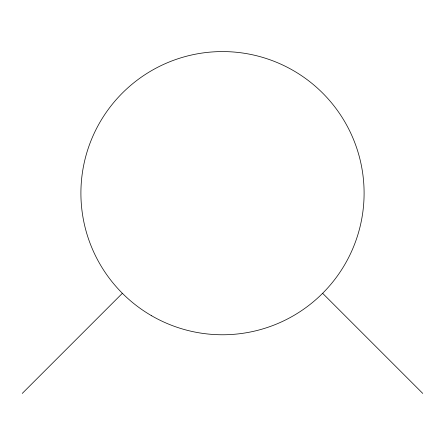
<?xml version="1.0" encoding="UTF-8"?>
<svg xmlns="http://www.w3.org/2000/svg" width="445" height="445" viewBox="0 0 445 445"><rect width="100%" height="100%" fill="white"/><g stroke="black" fill="none" stroke-linecap="round" stroke-linejoin="round"><path stroke-width="0.67" d="M22.25 393.425L122.375 293.3M322.625 293.3L422.75 393.425M151.701 315.8A141.599 141.599 0 0 0 364.099 193.174A141.599 141.599 0 0 0 151.701 70.549A141.599 141.599 0 0 0 151.701 315.8"/></g></svg>
